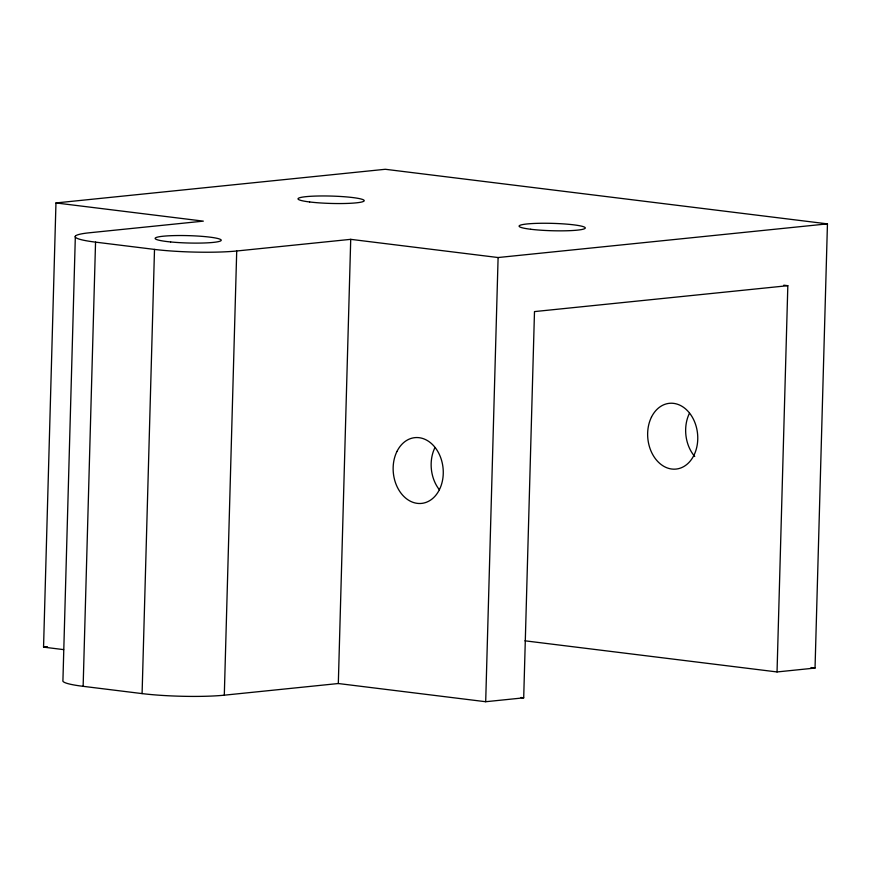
<?xml version="1.0" encoding="UTF-8"?>
<svg xmlns="http://www.w3.org/2000/svg" width="871" height="871" viewBox="0 0 871 871"><rect width="100%" height="100%" fill="white"/><g stroke="black" fill="none" stroke-linecap="round" stroke-linejoin="round"><path stroke-width="1.31" d="M63.648 649.614L43.55 647.131L55.962 202.943L385.309 169.279L827.45 223.869L815.038 668.057L777.041 671.944L524.963 640.816M75.342 236.281L62.93 680.469A58.324 6.5 1.6 0 0 83.137 686.326L142.093 693.599A58.324 6.5 1.6 0 0 224.304 695.178L338.318 683.528L485.691 701.721L523.7 697.834L534.489 311.589L787.83 285.688L777.041 671.944M83.137 686.326L95.549 242.138A58.324 6.5 1.6 0 1 89.332 232.786L203.335 221.136L55.962 202.943M142.093 693.599L154.505 249.411L95.549 242.138M224.304 695.178L236.716 250.99L350.719 239.34L498.103 257.533L827.45 223.869M338.318 683.528L350.719 239.34M485.691 701.721L498.103 257.533M43.55 647.131L47.48 646.728M783.791 285.187L787.83 285.688M810.999 667.556L815.038 668.057M521 697.508L523.7 697.834M236.716 250.99A58.324 6.5 1.6 0 1 154.505 249.411M439.398 489.796A33.054 24.976 84.2 0 1 434.967 447.552M694.731 456.48A33.054 24.976 84.2 0 1 689.473 413.224M170.64 241.953A33.054 3.68 1.6 0 0 221.201 240.363A33.054 3.68 1.6 0 0 172.719 235.638A33.054 3.68 1.6 0 0 170.64 241.953M309.63 201.963A33.054 3.68 1.6 0 0 363.632 201.332A33.054 3.68 1.6 0 0 320.234 195.975A33.054 3.68 1.6 0 0 309.63 201.963M530.711 229.258A33.054 3.68 1.6 0 0 584.702 228.627A33.054 3.68 1.6 0 0 541.305 223.27A33.054 3.68 1.6 0 0 530.711 229.258M396.969 451.428A33.054 24.976 84.2 0 0 417.296 503.362A33.054 24.976 84.2 0 0 440.367 456.796A33.054 24.976 84.2 0 0 396.969 451.428M651.464 417.111A33.054 24.976 84.2 0 0 671.791 469.034A33.054 24.976 84.2 0 0 694.862 422.468A33.054 24.976 84.2 0 0 651.464 417.111"/></g></svg>
